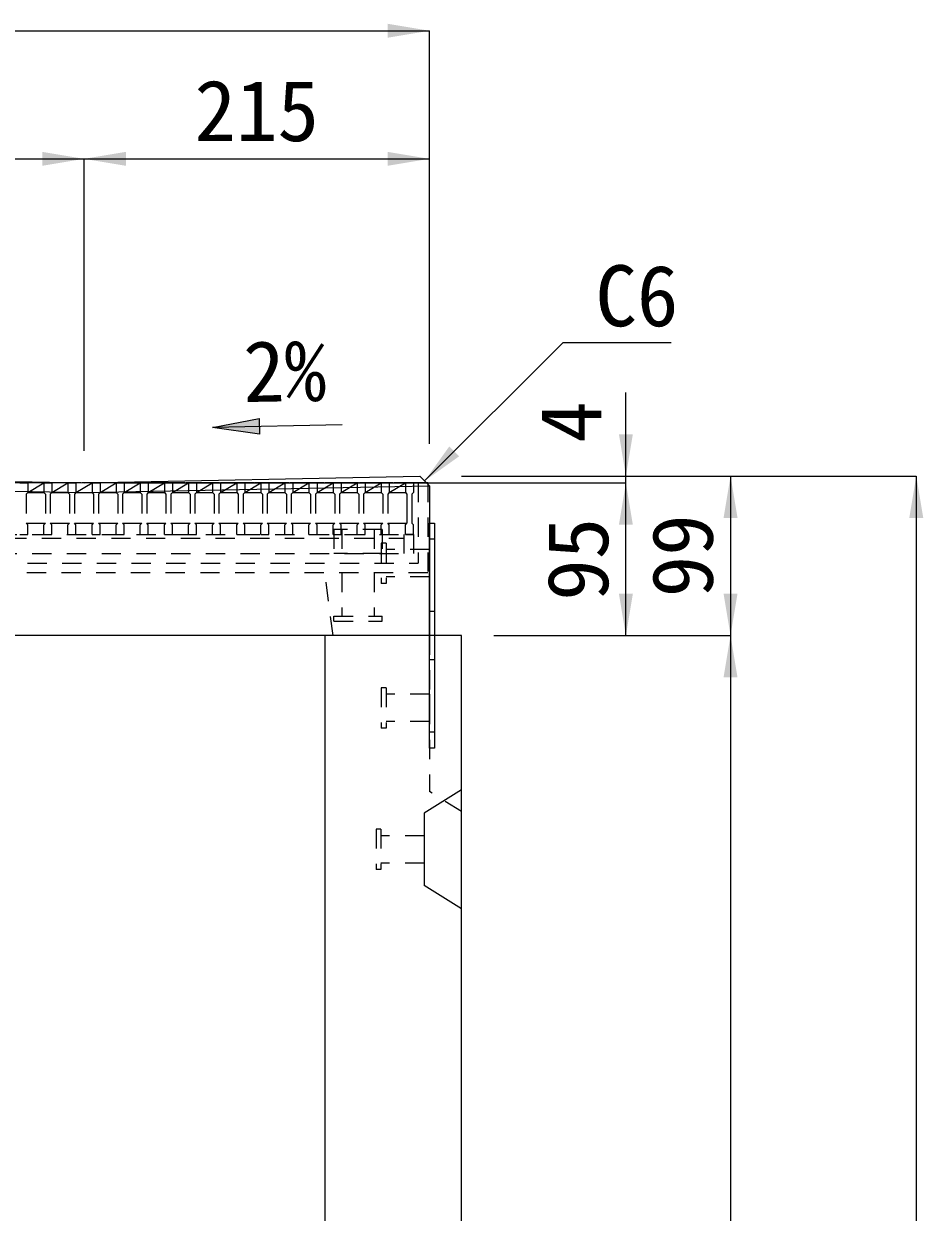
# Model space of a CAD drawing. Units: millimetres at full size, sheet at 1:40; some dimension numbers follow another scale. Extents: x 69750 to 116230, y -28801 to 513.
# Drawn here: x 84545 to 85105, y -25459 to -24720 of the extents above; entities that cross this region are included whole.
import ezdxf
from ezdxf.enums import TextEntityAlignment as Align

# ---------------------------------------------------------------- set-up
doc = ezdxf.new("R2010")
doc.units = ezdxf.units.MM
doc.header["$LTSCALE"] = 40
doc.linetypes.add('USER1', pattern=[0.54, 0.3, -0.24])
for name, color, linetype, lineweight in [('インサート', 92, 'USER1', 5), ('グレーチング', 7, 'USER1', 5), ('ジョイントプレート', 7, 'USER1', 9), ('受枠', 3, 'USER1', 9), ('寸法線', 7, 'Continuous', 9), ('引出線', 4, 'Continuous', 9), ('本体', 7, 'Continuous', 20)]:
    doc.layers.add(name, color=color, linetype=linetype, lineweight=lineweight)
doc.styles.add('ＭＳ ゴシック', font='')
doc.styles.get('ＭＳ ゴシック').set_extended_font_data('MS Gothic')

# ---------------------------------------------------------------- blocks, each defined once
blk = doc.blocks.new('filled_arrow')
at = {"color": 0, "linetype": 'Continuous', "lineweight": -2}
blk.add_solid([(7.5, 1.25), (0, 0), (7.5, -1.25)], dxfattribs=at)

msp = doc.modelspace()

# ---------------------------------------------------------------- hatches: boundary and pattern name
at = {"layer": '引出線'}
msp.add_hatch(color=256, dxfattribs=at).paths.add_polyline_path([(84691.42, -24965.22), (84691.62, -24974.97), (84662.28, -24970.68)])

# ---------------------------------------------------------------- linework, layer by layer
at = {"layer": 'インサート'}
for p, q in [((84737.83, -25034.25), (84737.83, -25049.25)), ((84767.83, -25034.25), (84737.83, -25034.25)), ((84742.83, -25034.25), (84742.83, -25049.25)), ((84762.83, -25034.25), (84762.83, -25049.25)), ((84767.83, -25034.25), (84767.83, -25049.25)), ((84770.32, -25042.76), (84767.32, -25042.76)), ((84767.32, -25042.76), (84767.32, -25067.75)), ((84770.32, -25042.76), (84767.32, -25042.76)), ((84767.32, -25042.76), (84767.32, -25067.75)), ((84770.32, -25042.76), (84770.32, -25067.75)), ((84770.32, -25042.76), (84770.32, -25067.75)), ((84797.32, -25046.75), (84770.32, -25046.75)), ((84797.33, -25046.75), (84770.32, -25046.75)), ((84797.32, -25046.75), (84797.32, -25063.76)), ((84767.83, -25049.25), (84737.83, -25049.25)), ((84742.83, -25061.25), (84742.83, -25088.25)), ((84762.83, -25061.25), (84762.83, -25088.25)), ((84770.32, -25067.75), (84767.32, -25067.75)), ((84770.32, -25067.75), (84767.32, -25067.75)), ((84797.32, -25063.76), (84770.32, -25063.76)), ((84797.33, -25063.76), (84770.32, -25063.76)), ((84737.83, -25088.25), (84767.83, -25088.25)), ((84737.83, -25091.25), (84737.83, -25088.25)), ((84737.83, -25091.25), (84767.83, -25091.25)), ((84767.83, -25091.25), (84767.83, -25088.25)), ((84767.32, -25132.75), (84767.32, -25157.75)), ((84770.32, -25132.75), (84767.32, -25132.75)), ((84770.32, -25132.75), (84770.32, -25157.75)), ((84797.32, -25136.75), (84770.32, -25136.75)), ((84797.32, -25136.75), (84797.32, -25153.75)), ((84770.32, -25157.75), (84767.32, -25157.75)), ((84797.32, -25153.75), (84770.32, -25153.75)), ((84764.12, -25220.76), (84764.12, -25245.75)), ((84767.12, -25220.76), (84764.12, -25220.76)), ((84767.12, -25220.76), (84767.12, -25245.75)), ((84794.12, -25224.75), (84767.12, -25224.75)), ((84794.12, -25224.75), (84794.12, -25241.76)), ((84767.12, -25245.75), (84764.12, -25245.75)), ((84794.12, -25241.76), (84767.12, -25241.76))]:
    msp.add_line(p, q, dxfattribs=at)
at = {"layer": 'グレーチング'}
for p, q in [((84787.33, -25005.25), (84377.33, -25005.25)), ((84542.33, -25005.25), (84547.33, -25005.25)), ((84547.33, -25011.25), (84546.33, -25012.25)), ((84547.33, -25005.25), (84547.33, -25011.25)), ((84547.33, -25011.25), (84557.33, -25005.25)), ((84547.33, -25011.25), (84557.33, -25011.25)), ((84557.33, -25005.25), (84562.33, -25005.25)), ((84557.33, -25005.25), (84557.33, -25011.25)), ((84557.33, -25011.25), (84558.33, -25012.25)), ((84562.33, -25011.25), (84561.33, -25012.25)), ((84562.33, -25005.25), (84562.33, -25011.25)), ((84562.33, -25011.25), (84572.33, -25005.25)), ((84562.33, -25011.25), (84572.33, -25011.25)), ((84572.33, -25005.25), (84577.33, -25005.25)), ((84572.33, -25005.25), (84572.33, -25011.25)), ((84572.33, -25011.25), (84573.33, -25012.25)), ((84577.33, -25011.25), (84576.33, -25012.25)), ((84577.33, -25005.25), (84577.33, -25011.25)), ((84577.33, -25011.25), (84587.33, -25005.25)), ((84577.33, -25011.25), (84587.33, -25011.25)), ((84587.33, -25005.25), (84592.33, -25005.25)), ((84587.33, -25005.25), (84587.33, -25011.25)), ((84587.33, -25011.25), (84588.33, -25012.25)), ((84592.33, -25011.25), (84591.33, -25012.25)), ((84592.33, -25005.25), (84592.33, -25011.25)), ((84592.33, -25011.25), (84602.33, -25005.25)), ((84592.33, -25011.25), (84602.33, -25011.25)), ((84602.33, -25005.25), (84607.33, -25005.25)), ((84602.33, -25005.25), (84602.33, -25011.25)), ((84602.33, -25011.25), (84603.33, -25012.25)), ((84607.33, -25011.25), (84606.33, -25012.25)), ((84607.33, -25005.25), (84607.33, -25011.25)), ((84607.33, -25011.25), (84617.33, -25005.25)), ((84607.33, -25011.25), (84617.33, -25011.25)), ((84617.33, -25005.25), (84622.33, -25005.25)), ((84617.33, -25005.25), (84617.33, -25011.25)), ((84617.33, -25011.25), (84618.33, -25012.25)), ((84622.33, -25011.25), (84621.33, -25012.25)), ((84622.33, -25005.25), (84622.33, -25011.25)), ((84622.33, -25011.25), (84632.33, -25005.25)), ((84622.33, -25011.25), (84632.33, -25011.25)), ((84632.33, -25005.25), (84632.33, -25011.25)), ((84632.33, -25005.25), (84637.33, -25005.25)), ((84632.33, -25011.25), (84633.33, -25012.25)), ((84637.33, -25011.25), (84636.33, -25012.25)), ((84637.33, -25005.25), (84637.33, -25011.25)), ((84637.33, -25011.25), (84647.33, -25005.25)), ((84637.33, -25011.25), (84647.33, -25011.25)), ((84647.33, -25005.25), (84647.33, -25011.25)), ((84647.33, -25005.25), (84652.33, -25005.25)), ((84647.33, -25011.25), (84648.33, -25012.25)), ((84652.33, -25011.25), (84651.33, -25012.25)), ((84652.33, -25005.25), (84652.33, -25011.25)), ((84652.33, -25011.25), (84662.33, -25005.25)), ((84652.33, -25011.25), (84662.33, -25011.25)), ((84662.33, -25005.25), (84667.33, -25005.25)), ((84662.33, -25005.25), (84662.33, -25011.25)), ((84662.33, -25011.25), (84663.33, -25012.25)), ((84667.33, -25011.25), (84666.33, -25012.25)), ((84667.33, -25005.25), (84667.33, -25011.25)), ((84667.33, -25011.25), (84677.33, -25005.25)), ((84667.33, -25011.25), (84677.33, -25011.25)), ((84677.33, -25005.25), (84682.33, -25005.25)), ((84677.33, -25005.25), (84677.33, -25011.25)), ((84677.33, -25011.25), (84678.33, -25012.25)), ((84682.33, -25011.25), (84681.33, -25012.25)), ((84682.33, -25005.25), (84682.33, -25011.25)), ((84682.33, -25011.25), (84692.33, -25005.25)), ((84682.33, -25011.25), (84692.33, -25011.25)), ((84692.33, -25005.25), (84697.33, -25005.25)), ((84692.33, -25005.25), (84692.33, -25011.25)), ((84692.33, -25011.25), (84693.33, -25012.25)), ((84697.33, -25011.25), (84696.33, -25012.25)), ((84697.33, -25005.25), (84697.33, -25011.25)), ((84697.33, -25011.25), (84707.33, -25005.25)), ((84697.33, -25011.25), (84707.33, -25011.25)), ((84707.33, -25005.25), (84712.33, -25005.25)), ((84707.33, -25005.25), (84707.33, -25011.25)), ((84707.33, -25011.25), (84708.33, -25012.25)), ((84712.33, -25011.25), (84711.33, -25012.25)), ((84712.33, -25005.25), (84712.33, -25011.25)), ((84712.33, -25011.25), (84722.33, -25005.25)), ((84712.33, -25011.25), (84722.33, -25011.25)), ((84722.33, -25005.25), (84722.33, -25011.25)), ((84722.33, -25005.25), (84727.33, -25005.25)), ((84722.33, -25011.25), (84723.33, -25012.25)), ((84727.33, -25011.25), (84726.33, -25012.25)), ((84727.33, -25005.25), (84727.33, -25011.25)), ((84727.33, -25011.25), (84737.33, -25005.25)), ((84727.33, -25011.25), (84737.33, -25011.25)), ((84737.33, -25005.25), (84737.33, -25011.25)), ((84737.33, -25011.25), (84738.33, -25012.25)), ((84742.33, -25011.25), (84741.33, -25012.25)), ((84742.33, -25005.25), (84742.33, -25011.25)), ((84742.33, -25011.25), (84752.33, -25005.25)), ((84742.33, -25011.25), (84752.33, -25011.25)), ((84752.33, -25005.25), (84752.33, -25011.25)), ((84752.33, -25011.25), (84753.33, -25012.25)), ((84757.33, -25011.25), (84756.33, -25012.25)), ((84757.33, -25005.25), (84757.33, -25011.25)), ((84757.33, -25011.25), (84767.33, -25005.25)), ((84757.33, -25011.25), (84767.33, -25011.25)), ((84767.33, -25005.25), (84767.33, -25011.25)), ((84767.33, -25011.25), (84768.33, -25012.25)), ((84772.33, -25011.25), (84771.33, -25012.25)), ((84772.33, -25005.25), (84772.33, -25011.25)), ((84772.33, -25011.25), (84782.33, -25005.25)), ((84772.33, -25011.25), (84782.33, -25011.25)), ((84546.33, -25012.25), (84546.33, -25030.25)), ((84558.33, -25012.25), (84558.33, -25030.25)), ((84561.33, -25012.25), (84561.33, -25030.25)), ((84573.33, -25012.25), (84573.33, -25030.25)), ((84576.33, -25012.25), (84576.33, -25030.25)), ((84588.33, -25012.25), (84588.33, -25030.25)), ((84591.33, -25012.25), (84591.33, -25030.25)), ((84603.33, -25012.25), (84603.33, -25030.25)), ((84606.33, -25012.25), (84606.33, -25030.25)), ((84618.33, -25012.25), (84618.33, -25030.25)), ((84621.33, -25012.25), (84621.33, -25030.25)), ((84633.33, -25012.25), (84633.33, -25030.25)), ((84636.33, -25012.25), (84636.33, -25030.25)), ((84648.33, -25012.25), (84648.33, -25030.25)), ((84651.33, -25012.25), (84651.33, -25030.25)), ((84663.33, -25012.25), (84663.33, -25030.25)), ((84666.33, -25012.25), (84666.33, -25030.25)), ((84678.33, -25012.25), (84678.33, -25030.25)), ((84681.33, -25012.25), (84681.33, -25030.25)), ((84693.33, -25012.25), (84693.33, -25030.25)), ((84696.33, -25012.25), (84696.33, -25030.25)), ((84708.33, -25012.25), (84708.33, -25030.25)), ((84711.33, -25012.25), (84711.33, -25030.25)), ((84723.33, -25012.25), (84723.33, -25030.25)), ((84726.33, -25012.25), (84726.33, -25030.25)), ((84738.33, -25012.25), (84738.33, -25030.25)), ((84741.33, -25012.25), (84741.33, -25030.25)), ((84753.33, -25012.25), (84753.33, -25030.25)), ((84756.33, -25012.25), (84756.33, -25030.25)), ((84768.33, -25012.25), (84768.33, -25030.25)), ((84771.33, -25012.25), (84771.33, -25030.25)), ((84547.33, -25031.25), (84546.33, -25030.25)), ((84546.33, -25030.25), (84558.33, -25030.25)), ((84547.33, -25037.25), (84547.33, -25031.25)), ((84557.33, -25031.25), (84558.33, -25030.25)), ((84557.33, -25037.25), (84557.33, -25031.25)), ((84562.33, -25031.25), (84561.33, -25030.25)), ((84561.33, -25030.25), (84573.33, -25030.25)), ((84562.33, -25037.25), (84562.33, -25031.25)), ((84572.33, -25031.25), (84573.33, -25030.25)), ((84572.33, -25037.25), (84572.33, -25031.25)), ((84577.33, -25031.25), (84576.33, -25030.25)), ((84576.33, -25030.25), (84588.33, -25030.25)), ((84577.33, -25037.25), (84577.33, -25031.25)), ((84587.33, -25031.25), (84588.33, -25030.25)), ((84587.33, -25037.25), (84587.33, -25031.25)), ((84592.33, -25031.25), (84591.33, -25030.25)), ((84591.33, -25030.25), (84603.33, -25030.25)), ((84592.33, -25037.25), (84592.33, -25031.25)), ((84602.33, -25031.25), (84603.33, -25030.25)), ((84602.33, -25037.25), (84602.33, -25031.25)), ((84607.33, -25031.25), (84606.33, -25030.25)), ((84606.33, -25030.25), (84618.33, -25030.25)), ((84607.33, -25037.25), (84607.33, -25031.25)), ((84617.33, -25031.25), (84618.33, -25030.25)), ((84617.33, -25037.25), (84617.33, -25031.25)), ((84622.33, -25031.25), (84621.33, -25030.25)), ((84621.33, -25030.25), (84633.33, -25030.25)), ((84622.33, -25037.25), (84622.33, -25031.25)), ((84632.33, -25031.25), (84633.33, -25030.25)), ((84632.33, -25037.25), (84632.33, -25031.25)), ((84637.33, -25031.25), (84636.33, -25030.25)), ((84636.33, -25030.25), (84648.33, -25030.25)), ((84637.33, -25037.25), (84637.33, -25031.25)), ((84647.33, -25031.25), (84648.33, -25030.25)), ((84647.33, -25037.25), (84647.33, -25031.25)), ((84652.33, -25031.25), (84651.33, -25030.25)), ((84651.33, -25030.25), (84663.33, -25030.25)), ((84652.33, -25037.25), (84652.33, -25031.25)), ((84662.33, -25031.25), (84663.33, -25030.25)), ((84662.33, -25037.25), (84662.33, -25031.25)), ((84667.33, -25031.25), (84666.33, -25030.25)), ((84666.33, -25030.25), (84678.33, -25030.25)), ((84667.33, -25037.25), (84667.33, -25031.25)), ((84677.33, -25031.25), (84678.33, -25030.25)), ((84677.33, -25037.25), (84677.33, -25031.25)), ((84682.33, -25031.25), (84681.33, -25030.25)), ((84681.33, -25030.25), (84693.33, -25030.25)), ((84682.33, -25037.25), (84682.33, -25031.25)), ((84692.33, -25031.25), (84693.33, -25030.25)), ((84692.33, -25037.25), (84692.33, -25031.25)), ((84697.33, -25031.25), (84696.33, -25030.25)), ((84696.33, -25030.25), (84708.33, -25030.25)), ((84697.33, -25037.25), (84697.33, -25031.25)), ((84707.33, -25031.25), (84708.33, -25030.25)), ((84707.33, -25037.25), (84707.33, -25031.25)), ((84712.33, -25031.25), (84711.33, -25030.25)), ((84711.33, -25030.25), (84723.33, -25030.25)), ((84712.33, -25037.25), (84712.33, -25031.25)), ((84722.33, -25031.25), (84723.33, -25030.25)), ((84722.33, -25037.25), (84722.33, -25031.25)), ((84727.33, -25031.25), (84726.33, -25030.25)), ((84726.33, -25030.25), (84738.33, -25030.25)), ((84727.33, -25037.25), (84727.33, -25031.25)), ((84737.33, -25031.25), (84738.33, -25030.25)), ((84737.33, -25037.25), (84737.33, -25031.25)), ((84742.33, -25031.25), (84741.33, -25030.25)), ((84741.33, -25030.25), (84753.33, -25030.25)), ((84742.33, -25037.25), (84742.33, -25031.25)), ((84752.33, -25031.25), (84753.33, -25030.25)), ((84752.33, -25037.25), (84752.33, -25031.25)), ((84757.33, -25031.25), (84756.33, -25030.25)), ((84756.33, -25030.25), (84768.33, -25030.25)), ((84757.33, -25037.25), (84757.33, -25031.25)), ((84767.33, -25031.25), (84768.33, -25030.25)), ((84767.33, -25037.25), (84767.33, -25031.25)), ((84772.33, -25031.25), (84771.33, -25030.25)), ((84771.33, -25030.25), (84783.33, -25030.25)), ((84772.33, -25037.25), (84772.33, -25031.25)), ((84542.33, -25037.25), (84547.33, -25037.25)), ((84557.33, -25037.25), (84562.33, -25037.25)), ((84572.33, -25037.25), (84577.33, -25037.25)), ((84587.33, -25037.25), (84592.33, -25037.25)), ((84602.33, -25037.25), (84607.33, -25037.25)), ((84617.33, -25037.25), (84622.33, -25037.25)), ((84632.33, -25037.25), (84637.33, -25037.25)), ((84647.33, -25037.25), (84652.33, -25037.25)), ((84662.33, -25037.25), (84667.33, -25037.25)), ((84677.33, -25037.25), (84682.33, -25037.25)), ((84692.33, -25037.25), (84697.33, -25037.25)), ((84707.33, -25037.25), (84712.33, -25037.25)), ((84722.33, -25037.25), (84727.33, -25037.25)), ((84737.33, -25037.25), (84742.33, -25037.25)), ((84752.33, -25037.25), (84757.33, -25037.25)), ((84767.33, -25037.25), (84772.33, -25037.25))]:
    msp.add_line(p, q, dxfattribs=at)
at = {"layer": 'グレーチング', "linetype": 'Continuous'}
for p, q in [((84782.33, -25005.25), (84787.33, -25005.25)), ((84782.33, -25005.25), (84782.33, -25011.25)), ((84782.33, -25011.25), (84783.33, -25012.25)), ((84787.33, -25011.25), (84786.33, -25012.25)), ((84787.33, -25005.25), (84787.33, -25011.25)), ((84783.33, -25012.25), (84783.33, -25030.25)), ((84786.33, -25012.25), (84786.33, -25030.25)), ((84782.33, -25031.25), (84783.33, -25030.25)), ((84782.33, -25037.25), (84782.33, -25031.25)), ((84787.33, -25031.25), (84786.33, -25030.25)), ((84787.33, -25037.25), (84787.33, -25031.25)), ((84782.33, -25037.25), (84787.33, -25037.25)), ((84787.33, -25037.25), (84782.33, -25037.25))]:
    msp.add_line(p, q, dxfattribs=at)
at = {"layer": 'ジョイントプレート'}
for p, q in [((84800.53, -25040.25), (84797.32, -25040.25)), ((84800.53, -25085.25), (84797.32, -25085.25)), ((84800.53, -25115.25), (84797.32, -25115.25)), ((84800.53, -25160.25), (84797.32, -25160.25))]:
    msp.add_line(p, q, dxfattribs=at)
at = {"layer": 'ジョイントプレート', "linetype": 'Continuous'}
msp.add_lwpolyline([(84797.32, -25170.25), (84797.32, -25030.25), (84800.53, -25030.25), (84800.53, -25170.25)], close=True, dxfattribs=at)
at = {"layer": '受枠'}
for p, q in [((84796.33, -25005.25), (84368.33, -25005.25)), ((84790.33, -25005.25), (84790.33, -25055.25)), ((84796.33, -25005.25), (84796.33, -25061.25)), ((84374.33, -25055.25), (84790.33, -25055.25)), ((84796.33, -25061.25), (84368.33, -25061.25))]:
    msp.add_line(p, q, dxfattribs=at)
at = {"layer": '受枠', "lineweight": 5}
for p, q in [((84377.33, -25037.25), (84787.33, -25037.25)), ((84383.33, -25039.55), (84781.33, -25039.55)), ((84781.33, -25037.25), (84781.33, -25049.25)), ((84787.33, -25037.25), (84787.33, -25055.25)), ((84377.33, -25049.25), (84787.33, -25049.25))]:
    msp.add_line(p, q, dxfattribs=at)
at = {"layer": '寸法線'}
for p, q in [((84367.32, -24723.86), (84797.33, -24723.86)), ((84797.33, -24980.95), (84797.33, -24723.86)), ((84367.33, -24803.57), (84582.33, -24803.57)), ((84582.33, -24985.25), (84582.33, -24803.57)), ((84582.33, -24803.57), (84797.33, -24803.57)), ((84582.33, -24985.25), (84582.33, -24803.57)), ((84797.33, -24980.95), (84797.33, -24803.57)), ((84919.56, -25057.25), (84919.56, -24948.95)), ((84817.32, -25000.95), (84919.56, -25000.95)), ((84817.33, -25000.95), (84984.69, -25000.95)), ((84817.33, -25000.95), (85100.28, -25000.95)), ((84984.69, -25000.95), (84984.69, -25100.25)), ((85100.28, -25000.95), (85100.28, -26050.25)), ((84602.33, -25005.25), (84919.56, -25005.25)), ((84602.33, -25005.25), (84919.56, -25005.25)), ((84919.56, -25100.25), (84919.56, -25005.25)), ((84837.32, -25100.25), (84984.69, -25100.25)), ((84837.32, -25100.25), (84984.69, -25100.25)), ((84837.32, -25100.25), (84919.56, -25100.25)), ((84984.69, -25100.25), (84984.69, -26050.25))]:
    msp.add_line(p, q, dxfattribs=at)
at = {"layer": '引出線', "lineweight": 13}
msp.add_line((84743.01, -24969.07), (84662.27, -24970.68), dxfattribs=at)
at = {"layer": '引出線'}
msp.add_lwpolyline([(84794.32, -25004.01), (84880.57, -24917.77), (84947.68, -24917.77)], dxfattribs=at)
at = {"layer": '引出線', "lineweight": 13}
msp.add_lwpolyline([(84691.42, -24965.22), (84691.62, -24974.97), (84662.28, -24970.68)], close=True, dxfattribs=at)
at = {"layer": '本体'}
for p, q in [((84373.32, -25001.07), (84582.33, -25005.25)), ((84582.33, -25005.25), (84791.33, -25001.07)), ((84791.33, -25001.07), (84797.32, -25006.95)), ((84797.32, -25006.95), (84797.32, -25100.25)), ((84817.32, -25100.25), (84347.32, -25100.25)), ((84732.32, -25629.73), (84732.32, -25100.25)), ((84817.32, -26050.25), (84817.32, -25100.25))]:
    msp.add_line(p, q, dxfattribs=at)
at = {"layer": '本体', "lineweight": 5}
for p, q in [((84367.33, -25006.95), (84582.33, -25011.25)), ((84582.33, -25011.25), (84797.32, -25006.95)), ((84817.32, -25196.26), (84794.12, -25210.75)), ((84794.12, -25210.75), (84794.12, -25255.76)), ((84817.32, -25270.26), (84794.12, -25255.76))]:
    msp.add_line(p, q, dxfattribs=at)
at = {"layer": '本体', "linetype": 'USER1', "lineweight": 9}
msp.add_line((84737.32, -25100.25), (84732.32, -25061.25), dxfattribs=at)
at = {"layer": '本体', "linetype": 'USER1', "lineweight": 5}
for p in [(84797.32, -25100.25), (84817.32, -25209.76)]:
    msp.add_line(p, (84797.32, -25197.25), dxfattribs=at)

# ---------------------------------------------------------------- block references
at = {"layer": '寸法線', "xscale": 3.47, "yscale": 3.47}
for p, rotation in [((84797.33, -24723.86), 180), ((84582.33, -24803.57), 180), ((84797.33, -24803.57), 180), ((84919.56, -25000.95), 90), ((84984.69, -25000.95), 270), ((85100.28, -25000.95), 270), ((84919.56, -25005.25), 270), ((84919.56, -25005.25), 270), ((84919.56, -25100.25), 90), ((84984.69, -25100.25), 90), ((84984.69, -25100.25), 270)]:
    msp.add_blockref('filled_arrow', p, dxfattribs=dict(at, rotation=rotation))
msp.add_blockref('filled_arrow', (84582.33, -24803.57), dxfattribs=at)
at = {"layer": '引出線', "xscale": 3.47, "yscale": 3.47, "rotation": 45}
msp.add_blockref('filled_arrow', (84794.32, -25004.01), dxfattribs=at)

# ---------------------------------------------------------------- texts
at = {"layer": '寸法線', "style": 'ＭＳ ゴシック'}
msp.add_text('215', height=37.98, dxfattribs=at).set_placement((84689.83, -24773.57), align=Align.MIDDLE_CENTER)
for s, p in [('4', (84885.21, -24967.27)), ('95', (84889.56, -25052.75)), ('99', (84954.69, -25050.6))]:
    msp.add_text(s, height=37.98, rotation=90, dxfattribs=at).set_placement(p, align=Align.MIDDLE_CENTER)
at = {"layer": '引出線', "style": 'ＭＳ ゴシック'}
msp.add_text('C6', height=37.98, dxfattribs=at).set_placement((84900.57, -24869.77), align=Align.TOP_LEFT)
msp.add_text('2%', height=37.98, rotation=1, dxfattribs=at).set_placement((84707.2, -24935.5), align=Align.MIDDLE_CENTER)

doc.saveas('drawing.dxf')
